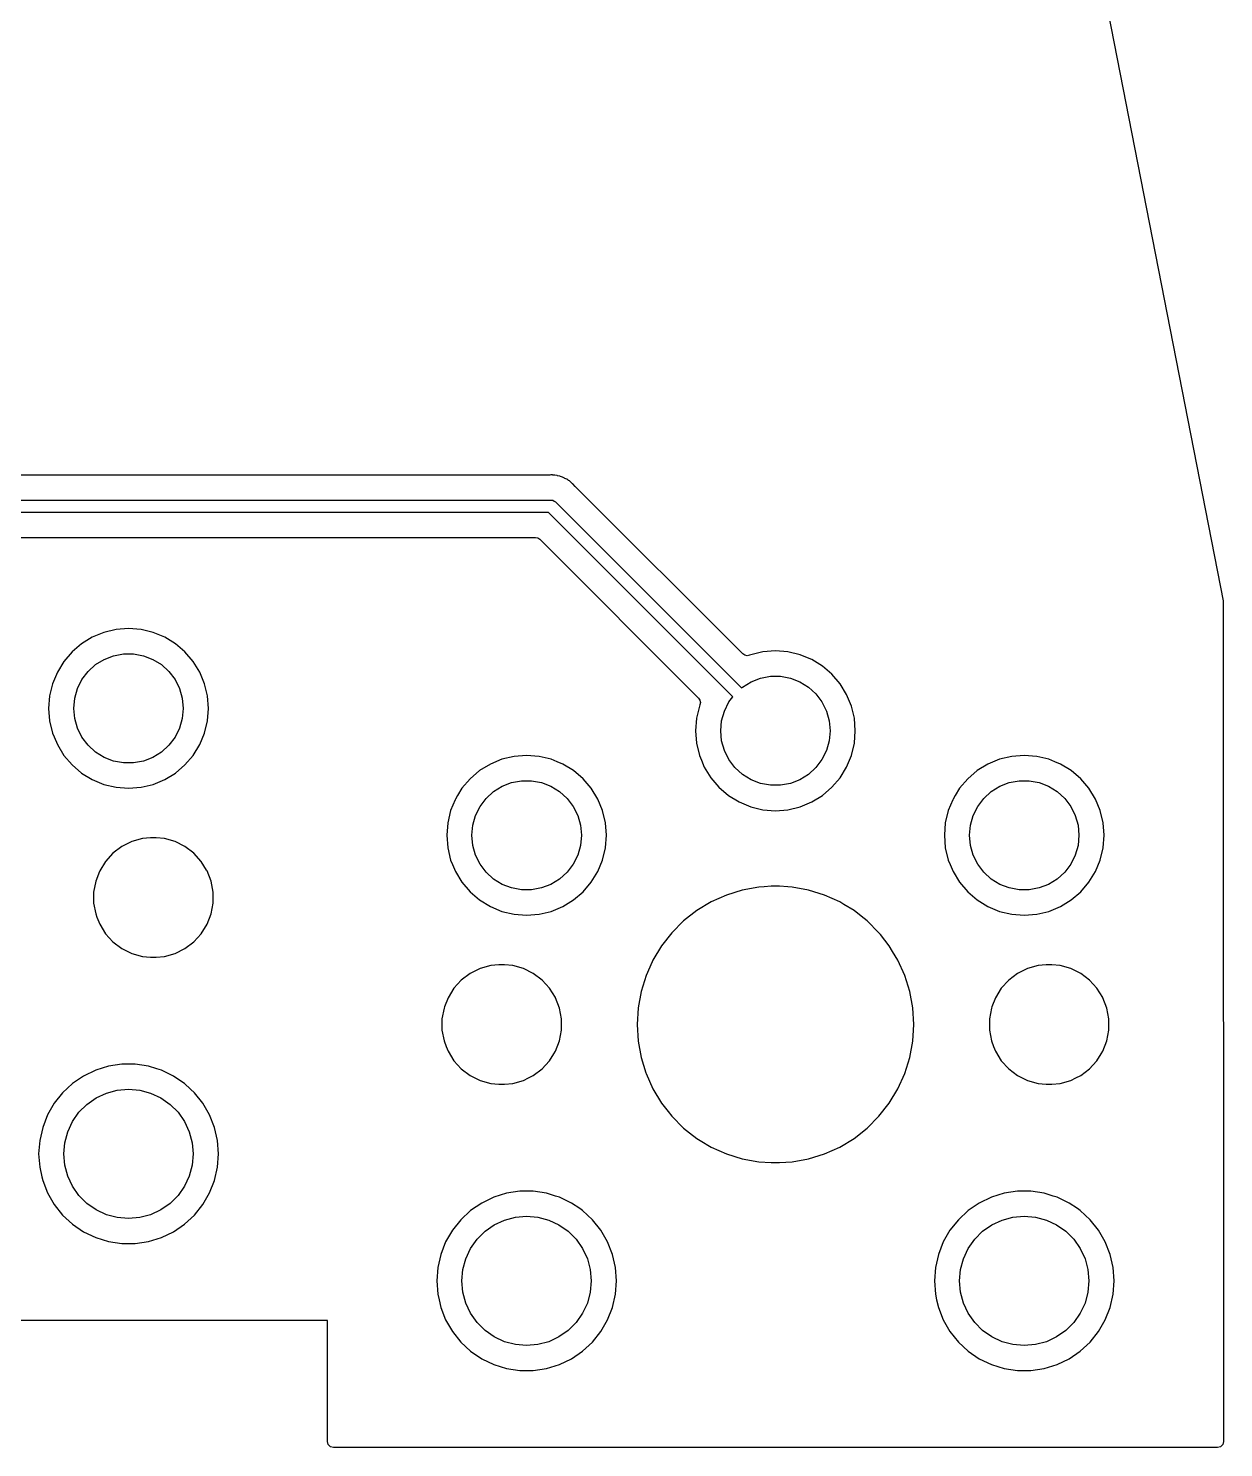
# Model space of a CAD drawing. Extents: x 79.4 to 173.9, y -124.3 to -35.
# Drawn here: x 149.88 to 173.9, y -124.26 to -95.75 of the extents above; entities that cross this region are included whole.
import ezdxf

# ---------------------------------------------------------------- set-up
doc = ezdxf.new("R2010")
doc.units = 0
doc.layers.add('BLACK', color=7, linetype='CONTINUOUS')

msp = doc.modelspace()

# ---------------------------------------------------------------- linework, layer by layer
at = {"layer": 'BLACK', "linetype": 'CONTINUOUS'}
for p, q in [((169.402, -84.3221), (173.887, -107.248)), ((160.347, -104.724), (145.271, -104.724)), ((160.358, -104.724), (160.347, -104.724)), ((160.376, -104.722), (160.358, -104.724)), ((160.402, -104.72), (160.376, -104.722)), ((160.41, -104.721), (160.402, -104.72)), ((160.402, -104.72), (160.402, -104.72)), ((160.422, -104.723), (160.41, -104.721)), ((160.441, -104.724), (160.422, -104.723)), ((160.461, -104.724), (160.441, -104.724)), ((160.503, -104.735), (160.461, -104.724)), ((160.515, -104.738), (160.503, -104.735)), ((160.558, -104.745), (160.515, -104.738)), ((160.576, -104.753), (160.558, -104.745)), ((160.595, -104.759), (160.576, -104.753)), ((160.614, -104.764), (160.595, -104.759)), ((160.652, -104.785), (160.614, -104.764)), ((160.663, -104.79), (160.652, -104.785)), ((160.703, -104.807), (160.663, -104.79)), ((160.719, -104.82), (160.703, -104.807)), ((160.735, -104.83), (160.719, -104.82)), ((160.753, -104.84), (160.735, -104.83)), ((160.784, -104.87), (160.753, -104.84)), ((160.793, -104.877), (160.784, -104.87)), ((160.796, -104.88), (160.793, -104.877)), ((160.816, -104.899), (160.796, -104.88)), ((160.819, -104.902), (160.816, -104.899)), ((160.87, -104.95), (160.819, -104.902)), ((160.883, -104.966), (160.87, -104.95)), ((164.234, -108.317), (160.883, -104.966)), ((145.2, -105.225), (160.382, -105.225)), ((160.33, -105.475), (145.325, -105.475)), ((164.034, -109.179), (160.33, -105.475)), ((160.382, -105.225), (160.404, -105.228)), ((160.404, -105.228), (160.409, -105.228)), ((160.409, -105.228), (160.411, -105.229)), ((160.411, -105.229), (160.417, -105.23)), ((160.417, -105.23), (160.443, -105.247)), ((160.443, -105.247), (160.47, -105.262)), ((160.47, -105.262), (164.209, -109)), ((148.126, -105.975), (160.072, -105.975)), ((160.072, -105.975), (160.119, -105.985)), ((160.119, -105.985), (160.159, -106.012)), ((160.159, -106.012), (163.349, -109.202)), ((173.887, -107.248), (173.89, -107.272)), ((173.89, -107.272), (173.899, -124.135)), ((151.163, -107.98), (150.948, -108.111)), ((151.396, -107.883), (151.163, -107.98)), ((151.641, -107.824), (151.396, -107.883)), ((151.892, -107.805), (151.641, -107.824)), ((152.143, -107.824), (151.892, -107.805)), ((152.388, -107.883), (152.143, -107.824)), ((152.491, -107.926), (152.388, -107.883)), ((152.621, -107.98), (152.491, -107.926)), ((152.836, -108.111), (152.621, -107.98)), ((150.757, -108.275), (150.593, -108.466)), ((150.948, -108.111), (150.757, -108.275)), ((151.591, -108.352), (151.791, -108.315)), ((151.791, -108.315), (151.993, -108.315)), ((151.993, -108.315), (152.193, -108.352)), ((153.027, -108.275), (152.836, -108.111)), ((153.191, -108.466), (153.027, -108.275)), ((164.274, -108.344), (164.234, -108.317)), ((164.641, -108.274), (164.396, -108.333)), ((164.892, -108.255), (164.641, -108.274)), ((165.143, -108.274), (164.892, -108.255)), ((165.388, -108.333), (165.143, -108.274)), ((150.593, -108.466), (150.462, -108.681)), ((151.079, -108.669), (151.229, -108.532)), ((151.229, -108.532), (151.402, -108.425)), ((151.402, -108.425), (151.591, -108.352)), ((152.193, -108.352), (152.382, -108.425)), ((152.382, -108.425), (152.555, -108.532)), ((152.555, -108.532), (152.705, -108.669)), ((153.322, -108.681), (153.191, -108.466)), ((164.322, -108.354), (164.274, -108.344)), ((164.369, -108.344), (164.322, -108.354)), ((164.396, -108.333), (164.369, -108.344)), ((165.469, -108.366), (165.388, -108.333)), ((165.621, -108.43), (165.469, -108.366)), ((165.836, -108.561), (165.621, -108.43)), ((166.027, -108.725), (165.836, -108.561)), ((150.462, -108.681), (150.365, -108.914)), ((150.866, -109.013), (150.957, -108.831)), ((150.957, -108.831), (151.079, -108.669)), ((152.705, -108.669), (152.827, -108.831)), ((152.827, -108.831), (152.918, -109.013)), ((153.419, -108.914), (153.322, -108.681)), ((164.229, -108.982), (164.402, -108.875)), ((164.402, -108.875), (164.591, -108.802)), ((164.591, -108.802), (164.791, -108.765)), ((164.791, -108.765), (164.993, -108.765)), ((164.993, -108.765), (165.193, -108.802)), ((165.193, -108.802), (165.382, -108.875)), ((165.382, -108.875), (165.555, -108.982)), ((166.191, -108.916), (166.027, -108.725)), ((150.306, -109.159), (150.287, -109.41)), ((150.365, -108.914), (150.306, -109.159)), ((150.811, -109.208), (150.866, -109.013)), ((152.918, -109.013), (152.973, -109.208)), ((153.478, -109.159), (153.419, -108.914)), ((153.497, -109.41), (153.478, -109.159)), ((163.957, -109.281), (164.034, -109.179)), ((164.209, -109), (164.229, -108.982)), ((165.555, -108.982), (165.705, -109.119)), ((165.705, -109.119), (165.827, -109.281)), ((166.322, -109.131), (166.191, -108.916)), ((166.419, -109.364), (166.322, -109.131)), ((150.287, -109.41), (150.306, -109.661)), ((150.792, -109.41), (150.811, -109.208)), ((150.811, -109.612), (150.792, -109.41)), ((152.973, -109.208), (152.992, -109.41)), ((152.992, -109.41), (152.973, -109.612)), ((153.478, -109.661), (153.497, -109.41)), ((163.365, -109.364), (163.306, -109.609)), ((163.349, -109.202), (163.376, -109.242)), ((163.376, -109.337), (163.365, -109.364)), ((163.376, -109.242), (163.386, -109.29)), ((163.386, -109.29), (163.376, -109.337)), ((163.811, -109.658), (163.866, -109.463)), ((163.866, -109.463), (163.957, -109.281)), ((165.827, -109.281), (165.918, -109.463)), ((165.918, -109.463), (165.973, -109.658)), ((166.478, -109.609), (166.419, -109.364)), ((150.306, -109.661), (150.365, -109.906)), ((150.866, -109.807), (150.811, -109.612)), ((152.973, -109.612), (152.918, -109.807)), ((153.419, -109.906), (153.478, -109.661)), ((163.306, -109.609), (163.287, -109.86)), ((163.792, -109.86), (163.811, -109.658)), ((165.973, -109.658), (165.992, -109.86)), ((166.497, -109.86), (166.478, -109.609)), ((150.365, -109.906), (150.398, -109.985)), ((150.398, -109.985), (150.462, -110.139)), ((150.957, -109.989), (150.866, -109.807)), ((151.079, -110.151), (150.957, -109.989)), ((152.827, -109.989), (152.705, -110.151)), ((152.918, -109.807), (152.827, -109.989)), ((153.322, -110.139), (153.419, -109.906)), ((163.287, -109.86), (163.306, -110.111)), ((163.811, -110.062), (163.792, -109.86)), ((165.992, -109.86), (165.973, -110.062)), ((166.478, -110.111), (166.497, -109.86)), ((150.462, -110.139), (150.593, -110.354)), ((151.229, -110.288), (151.079, -110.151)), ((151.402, -110.395), (151.229, -110.288)), ((152.555, -110.288), (152.382, -110.395)), ((152.705, -110.151), (152.555, -110.288)), ((153.191, -110.354), (153.322, -110.139)), ((163.306, -110.111), (163.365, -110.356)), ((163.866, -110.257), (163.811, -110.062)), ((163.957, -110.439), (163.866, -110.257)), ((165.918, -110.257), (165.827, -110.439)), ((165.973, -110.062), (165.918, -110.257)), ((166.419, -110.356), (166.478, -110.111)), ((150.593, -110.354), (150.757, -110.545)), ((150.757, -110.545), (150.948, -110.709)), ((151.591, -110.468), (151.402, -110.395)), ((151.791, -110.505), (151.591, -110.468)), ((151.993, -110.505), (151.791, -110.505)), ((152.193, -110.468), (151.993, -110.505)), ((152.382, -110.395), (152.193, -110.468)), ((152.836, -110.709), (153.027, -110.545)), ((153.027, -110.545), (153.191, -110.354)), ((159.163, -110.53), (158.948, -110.661)), ((159.396, -110.433), (159.163, -110.53)), ((159.641, -110.374), (159.396, -110.433)), ((159.892, -110.355), (159.641, -110.374)), ((160.143, -110.374), (159.892, -110.355)), ((160.388, -110.433), (160.143, -110.374)), ((160.504, -110.481), (160.388, -110.433)), ((160.621, -110.53), (160.504, -110.481)), ((160.836, -110.661), (160.621, -110.53)), ((163.365, -110.356), (163.404, -110.45)), ((163.404, -110.45), (163.462, -110.589)), ((163.462, -110.589), (163.593, -110.804)), ((164.079, -110.601), (163.957, -110.439)), ((164.229, -110.738), (164.079, -110.601)), ((165.705, -110.601), (165.555, -110.738)), ((165.827, -110.439), (165.705, -110.601)), ((166.191, -110.804), (166.322, -110.589)), ((166.322, -110.589), (166.419, -110.356)), ((169.163, -110.53), (168.948, -110.661)), ((169.396, -110.433), (169.163, -110.53)), ((169.641, -110.374), (169.396, -110.433)), ((169.892, -110.355), (169.641, -110.374)), ((170.143, -110.374), (169.892, -110.355)), ((170.388, -110.433), (170.143, -110.374)), ((170.504, -110.481), (170.388, -110.433)), ((170.621, -110.53), (170.504, -110.481)), ((170.836, -110.661), (170.621, -110.53)), ((150.948, -110.709), (151.163, -110.84)), ((151.163, -110.84), (151.396, -110.937)), ((152.388, -110.937), (152.621, -110.84)), ((152.621, -110.84), (152.836, -110.709)), ((158.757, -110.825), (158.593, -111.016)), ((158.948, -110.661), (158.757, -110.825)), ((159.591, -110.902), (159.791, -110.865)), ((159.791, -110.865), (159.993, -110.865)), ((159.993, -110.865), (160.193, -110.902)), ((161.027, -110.825), (160.836, -110.661)), ((161.191, -111.016), (161.027, -110.825)), ((163.593, -110.804), (163.757, -110.995)), ((164.402, -110.845), (164.229, -110.738)), ((164.591, -110.918), (164.402, -110.845)), ((165.382, -110.845), (165.193, -110.918)), ((165.555, -110.738), (165.382, -110.845)), ((166.027, -110.995), (166.191, -110.804)), ((168.757, -110.825), (168.593, -111.016)), ((168.948, -110.661), (168.757, -110.825)), ((169.591, -110.902), (169.791, -110.865)), ((169.791, -110.865), (169.993, -110.865)), ((169.993, -110.865), (170.193, -110.902)), ((171.027, -110.825), (170.836, -110.661)), ((171.191, -111.016), (171.027, -110.825)), ((151.396, -110.937), (151.641, -110.996)), ((151.641, -110.996), (151.892, -111.015)), ((151.892, -111.015), (152.143, -110.996)), ((152.143, -110.996), (152.388, -110.937)), ((158.505, -111.16), (158.462, -111.231)), ((158.593, -111.016), (158.505, -111.16)), ((159.079, -111.219), (159.229, -111.082)), ((159.229, -111.082), (159.402, -110.975)), ((159.402, -110.975), (159.591, -110.902)), ((160.193, -110.902), (160.382, -110.975)), ((160.382, -110.975), (160.555, -111.082)), ((160.555, -111.082), (160.705, -111.219)), ((161.322, -111.231), (161.191, -111.016)), ((163.757, -110.995), (163.948, -111.159)), ((163.948, -111.159), (164.163, -111.29)), ((164.791, -110.955), (164.591, -110.918)), ((164.993, -110.955), (164.791, -110.955)), ((165.193, -110.918), (164.993, -110.955)), ((165.621, -111.29), (165.836, -111.159)), ((165.836, -111.159), (166.027, -110.995)), ((168.505, -111.16), (168.462, -111.231)), ((168.593, -111.016), (168.505, -111.16)), ((169.079, -111.219), (169.229, -111.082)), ((169.229, -111.082), (169.402, -110.975)), ((169.402, -110.975), (169.591, -110.902)), ((170.193, -110.902), (170.382, -110.975)), ((170.382, -110.975), (170.555, -111.082)), ((170.555, -111.082), (170.705, -111.219)), ((171.322, -111.231), (171.191, -111.016)), ((158.365, -111.464), (158.306, -111.709)), ((158.454, -111.25), (158.365, -111.464)), ((158.462, -111.231), (158.454, -111.25)), ((158.866, -111.563), (158.957, -111.381)), ((158.957, -111.381), (159.079, -111.219)), ((160.705, -111.219), (160.827, -111.381)), ((160.827, -111.381), (160.918, -111.563)), ((161.419, -111.464), (161.322, -111.231)), ((161.478, -111.709), (161.419, -111.464)), ((164.163, -111.29), (164.396, -111.387)), ((164.396, -111.387), (164.641, -111.446)), ((164.641, -111.446), (164.892, -111.465)), ((164.892, -111.465), (165.143, -111.446)), ((165.143, -111.446), (165.388, -111.387)), ((165.388, -111.387), (165.621, -111.29)), ((168.365, -111.464), (168.306, -111.709)), ((168.454, -111.25), (168.365, -111.464)), ((168.462, -111.231), (168.454, -111.25)), ((168.866, -111.563), (168.957, -111.381)), ((168.957, -111.381), (169.079, -111.219)), ((170.705, -111.219), (170.827, -111.381)), ((170.827, -111.381), (170.918, -111.563)), ((171.419, -111.464), (171.322, -111.231)), ((171.478, -111.709), (171.419, -111.464)), ((158.306, -111.709), (158.287, -111.96)), ((158.811, -111.758), (158.866, -111.563)), ((160.918, -111.563), (160.973, -111.758)), ((161.497, -111.96), (161.478, -111.709)), ((168.306, -111.709), (168.287, -111.96)), ((168.811, -111.758), (168.866, -111.563)), ((170.918, -111.563), (170.973, -111.758)), ((171.497, -111.96), (171.478, -111.709)), ((152.17, -112.025), (151.956, -112.086)), ((152.336, -112.009), (152.17, -112.025)), ((152.448, -112.009), (152.336, -112.009)), ((152.336, -112.009), (152.336, -112.009)), ((152.614, -112.025), (152.448, -112.009)), ((152.448, -112.009), (152.448, -112.009)), ((152.828, -112.086), (152.614, -112.025)), ((158.287, -111.96), (158.306, -112.211)), ((158.792, -111.96), (158.811, -111.758)), ((158.811, -112.162), (158.792, -111.96)), ((160.973, -111.758), (160.992, -111.96)), ((160.992, -111.96), (160.973, -112.162)), ((161.478, -112.211), (161.497, -111.96)), ((161.497, -111.96), (161.497, -111.96)), ((168.287, -111.96), (168.306, -112.211)), ((168.792, -111.96), (168.811, -111.758)), ((168.811, -112.162), (168.792, -111.96)), ((170.973, -111.758), (170.992, -111.96)), ((170.992, -111.96), (170.973, -112.162)), ((171.478, -112.211), (171.497, -111.96)), ((151.58, -112.319), (151.43, -112.483)), ((151.757, -112.185), (151.58, -112.319)), ((151.956, -112.086), (151.757, -112.185)), ((153.027, -112.185), (152.828, -112.086)), ((153.204, -112.319), (153.027, -112.185)), ((153.354, -112.483), (153.204, -112.319)), ((158.306, -112.211), (158.365, -112.456)), ((158.866, -112.357), (158.811, -112.162)), ((160.973, -112.162), (160.918, -112.357)), ((161.419, -112.456), (161.478, -112.211)), ((168.306, -112.211), (168.365, -112.456)), ((168.866, -112.357), (168.811, -112.162)), ((170.973, -112.162), (170.918, -112.357)), ((171.419, -112.456), (171.478, -112.211)), ((151.43, -112.483), (151.313, -112.673)), ((153.462, -112.657), (153.354, -112.483)), ((158.365, -112.456), (158.402, -112.545)), ((158.402, -112.545), (158.462, -112.689)), ((158.957, -112.539), (158.866, -112.357)), ((159.079, -112.701), (158.957, -112.539)), ((160.827, -112.539), (160.705, -112.701)), ((160.918, -112.357), (160.827, -112.539)), ((161.322, -112.689), (161.419, -112.456)), ((168.365, -112.456), (168.402, -112.545)), ((168.402, -112.545), (168.462, -112.689)), ((168.957, -112.539), (168.866, -112.357)), ((169.079, -112.701), (168.957, -112.539)), ((170.827, -112.539), (170.705, -112.701)), ((170.918, -112.357), (170.827, -112.539)), ((171.322, -112.689), (171.419, -112.456)), ((151.232, -112.88), (151.191, -113.099)), ((151.306, -112.689), (151.232, -112.88)), ((151.313, -112.673), (151.306, -112.689)), ((153.471, -112.673), (153.462, -112.657)), ((153.552, -112.88), (153.471, -112.673)), ((153.593, -113.099), (153.552, -112.88)), ((158.462, -112.689), (158.593, -112.904)), ((159.229, -112.838), (159.079, -112.701)), ((159.402, -112.945), (159.229, -112.838)), ((160.555, -112.838), (160.382, -112.945)), ((160.705, -112.701), (160.555, -112.838)), ((161.191, -112.904), (161.322, -112.689)), ((168.462, -112.689), (168.593, -112.904)), ((169.229, -112.838), (169.079, -112.701)), ((169.402, -112.945), (169.229, -112.838)), ((170.555, -112.838), (170.382, -112.945)), ((170.705, -112.701), (170.555, -112.838)), ((171.191, -112.904), (171.322, -112.689)), ((151.191, -113.099), (151.191, -113.321)), ((153.593, -113.321), (153.593, -113.099)), ((158.593, -112.904), (158.757, -113.095)), ((158.757, -113.095), (158.948, -113.259)), ((159.591, -113.018), (159.402, -112.945)), ((159.791, -113.055), (159.591, -113.018)), ((159.993, -113.055), (159.791, -113.055)), ((160.193, -113.018), (159.993, -113.055)), ((160.382, -112.945), (160.193, -113.018)), ((160.836, -113.259), (161.027, -113.095)), ((161.027, -113.095), (161.191, -112.904)), ((163.906, -113.16), (163.6, -113.298)), ((164.227, -113.06), (163.906, -113.16)), ((164.557, -113), (164.227, -113.06)), ((164.665, -112.993), (164.557, -113)), ((164.808, -112.984), (164.665, -112.993)), ((164.976, -112.984), (164.808, -112.984)), ((165.143, -112.995), (164.976, -112.984)), ((165.227, -113), (165.143, -112.995)), ((165.557, -113.06), (165.227, -113)), ((165.878, -113.16), (165.557, -113.06)), ((166.184, -113.298), (165.878, -113.16)), ((165.878, -113.16), (165.878, -113.16)), ((165.878, -113.16), (165.878, -113.16)), ((168.593, -112.904), (168.757, -113.095)), ((168.757, -113.095), (168.948, -113.259)), ((169.591, -113.018), (169.402, -112.945)), ((169.791, -113.055), (169.591, -113.018)), ((169.993, -113.055), (169.791, -113.055)), ((170.193, -113.018), (169.993, -113.055)), ((170.382, -112.945), (170.193, -113.018)), ((170.836, -113.259), (171.027, -113.095)), ((171.027, -113.095), (171.191, -112.904)), ((151.191, -113.321), (151.232, -113.54)), ((153.552, -113.54), (153.593, -113.321)), ((158.948, -113.259), (159.163, -113.39)), ((159.163, -113.39), (159.396, -113.487)), ((160.388, -113.487), (160.621, -113.39)), ((160.621, -113.39), (160.836, -113.259)), ((163.6, -113.298), (163.312, -113.472)), ((166.266, -113.347), (166.184, -113.298)), ((166.472, -113.472), (166.266, -113.347)), ((168.948, -113.259), (169.163, -113.39)), ((169.163, -113.39), (169.396, -113.487)), ((170.388, -113.487), (170.621, -113.39)), ((170.621, -113.39), (170.836, -113.259)), ((151.232, -113.54), (151.257, -113.602)), ((151.257, -113.602), (151.313, -113.747)), ((153.471, -113.747), (153.552, -113.54)), ((159.396, -113.487), (159.641, -113.546)), ((159.641, -113.546), (159.892, -113.565)), ((159.892, -113.565), (160.143, -113.546)), ((160.143, -113.546), (160.388, -113.487)), ((163.048, -113.679), (162.811, -113.916)), ((163.312, -113.472), (163.048, -113.679)), ((166.618, -113.587), (166.472, -113.472)), ((166.736, -113.679), (166.618, -113.587)), ((166.973, -113.916), (166.736, -113.679)), ((169.396, -113.487), (169.641, -113.546)), ((169.641, -113.546), (169.892, -113.565)), ((169.892, -113.565), (170.143, -113.546)), ((170.143, -113.546), (170.388, -113.487)), ((151.313, -113.747), (151.43, -113.937)), ((151.43, -113.937), (151.58, -114.101)), ((153.204, -114.101), (153.354, -113.937)), ((153.354, -113.937), (153.471, -113.747)), ((162.811, -113.916), (162.604, -114.18)), ((167.003, -113.954), (166.973, -113.916)), ((167.18, -114.18), (167.003, -113.954)), ((151.58, -114.101), (151.757, -114.235)), ((151.757, -114.235), (151.956, -114.334)), ((152.829, -114.333), (153.027, -114.235)), ((153.027, -114.235), (153.204, -114.101)), ((162.604, -114.18), (162.43, -114.468)), ((167.248, -114.292), (167.18, -114.18)), ((167.354, -114.468), (167.248, -114.292)), ((151.956, -114.334), (152.17, -114.395)), ((152.17, -114.395), (152.336, -114.41)), ((152.336, -114.41), (152.336, -114.41)), ((152.336, -114.41), (152.448, -114.41)), ((152.448, -114.41), (152.614, -114.395)), ((152.448, -114.41), (152.448, -114.41)), ((152.614, -114.395), (152.828, -114.334)), ((152.828, -114.334), (152.829, -114.333)), ((159.17, -114.575), (158.956, -114.636)), ((159.336, -114.559), (159.17, -114.575)), ((159.448, -114.559), (159.336, -114.559)), ((159.336, -114.559), (159.336, -114.559)), ((159.614, -114.575), (159.448, -114.559)), ((159.448, -114.559), (159.448, -114.559)), ((159.828, -114.636), (159.614, -114.575)), ((162.414, -114.502), (162.292, -114.774)), ((162.43, -114.468), (162.414, -114.502)), ((162.43, -114.468), (162.43, -114.468)), ((167.492, -114.774), (167.354, -114.468)), ((170.17, -114.575), (169.956, -114.636)), ((170.336, -114.559), (170.17, -114.575)), ((170.448, -114.559), (170.336, -114.559)), ((170.336, -114.559), (170.336, -114.559)), ((170.614, -114.575), (170.448, -114.559)), ((170.448, -114.559), (170.448, -114.559)), ((170.828, -114.636), (170.614, -114.575)), ((158.58, -114.869), (158.43, -115.033)), ((158.757, -114.735), (158.58, -114.869)), ((158.956, -114.636), (158.757, -114.735)), ((160.027, -114.735), (159.828, -114.636)), ((160.204, -114.869), (160.027, -114.735)), ((160.354, -115.033), (160.204, -114.869)), ((162.292, -114.774), (162.192, -115.095)), ((167.592, -115.095), (167.492, -114.774)), ((169.58, -114.869), (169.43, -115.033)), ((169.757, -114.735), (169.58, -114.869)), ((169.956, -114.636), (169.757, -114.735)), ((171.027, -114.735), (170.828, -114.636)), ((171.204, -114.869), (171.027, -114.735)), ((171.354, -115.033), (171.204, -114.869)), ((158.43, -115.033), (158.313, -115.223)), ((160.47, -115.22), (160.354, -115.033)), ((162.192, -115.095), (162.132, -115.425)), ((167.652, -115.425), (167.592, -115.095)), ((169.43, -115.033), (169.313, -115.223)), ((171.47, -115.22), (171.354, -115.033)), ((158.232, -115.43), (158.191, -115.649)), ((158.243, -115.404), (158.232, -115.43)), ((158.313, -115.223), (158.243, -115.404)), ((160.471, -115.223), (160.47, -115.22)), ((160.552, -115.43), (160.471, -115.223)), ((160.593, -115.649), (160.552, -115.43)), ((162.132, -115.425), (162.111, -115.76)), ((167.673, -115.76), (167.652, -115.425)), ((169.232, -115.43), (169.191, -115.649)), ((169.243, -115.404), (169.232, -115.43)), ((169.313, -115.223), (169.243, -115.404)), ((171.471, -115.223), (171.47, -115.22)), ((171.552, -115.43), (171.471, -115.223)), ((171.593, -115.649), (171.552, -115.43)), ((158.191, -115.649), (158.191, -115.871)), ((160.593, -115.76), (160.593, -115.649)), ((169.191, -115.649), (169.191, -115.871)), ((171.593, -115.871), (171.593, -115.649)), ((158.191, -115.871), (158.232, -116.09)), ((160.552, -116.09), (160.593, -115.871)), ((160.593, -115.871), (160.593, -115.76)), ((162.111, -115.76), (162.132, -116.095)), ((167.652, -116.095), (167.666, -115.871)), ((167.666, -115.871), (167.673, -115.76)), ((169.191, -115.871), (169.232, -116.09)), ((171.552, -116.09), (171.593, -115.871)), ((158.232, -116.09), (158.275, -116.2)), ((158.275, -116.2), (158.313, -116.297)), ((158.313, -116.297), (158.43, -116.487)), ((160.439, -116.349), (160.471, -116.297)), ((160.471, -116.297), (160.552, -116.09)), ((162.132, -116.095), (162.192, -116.425)), ((167.592, -116.425), (167.652, -116.095)), ((169.232, -116.09), (169.275, -116.2)), ((169.275, -116.2), (169.313, -116.297)), ((169.313, -116.297), (169.43, -116.487)), ((171.439, -116.349), (171.471, -116.297)), ((171.471, -116.297), (171.552, -116.09)), ((151.757, -116.559), (151.49, -116.6)), ((152.027, -116.559), (151.757, -116.559)), ((152.294, -116.6), (152.027, -116.559)), ((158.43, -116.487), (158.58, -116.651)), ((160.204, -116.651), (160.269, -116.58)), ((160.269, -116.58), (160.354, -116.487)), ((160.354, -116.487), (160.439, -116.349)), ((162.192, -116.425), (162.286, -116.728)), ((167.492, -116.746), (167.592, -116.425)), ((169.43, -116.487), (169.58, -116.651)), ((171.204, -116.651), (171.269, -116.58)), ((171.269, -116.58), (171.354, -116.487)), ((171.354, -116.487), (171.439, -116.349)), ((150.989, -116.796), (150.766, -116.948)), ((151.232, -116.679), (150.989, -116.796)), ((151.49, -116.6), (151.232, -116.679)), ((152.46, -116.651), (152.294, -116.6)), ((152.552, -116.679), (152.46, -116.651)), ((152.795, -116.796), (152.552, -116.679)), ((152.924, -116.884), (152.795, -116.796)), ((158.58, -116.651), (158.757, -116.785)), ((158.757, -116.785), (158.956, -116.884)), ((159.828, -116.884), (159.929, -116.834)), ((159.929, -116.834), (160.027, -116.785)), ((160.027, -116.785), (160.204, -116.651)), ((162.286, -116.728), (162.292, -116.746)), ((162.292, -116.746), (162.43, -117.052)), ((167.354, -117.052), (167.492, -116.746)), ((169.58, -116.651), (169.757, -116.785)), ((169.757, -116.785), (169.956, -116.884)), ((170.828, -116.884), (170.929, -116.834)), ((170.929, -116.834), (171.027, -116.785)), ((171.027, -116.785), (171.204, -116.651)), ((150.568, -117.132), (150.4, -117.343)), ((150.766, -116.948), (150.568, -117.132)), ((151.242, -117.234), (151.447, -117.138)), ((151.447, -117.138), (151.666, -117.08)), ((151.666, -117.08), (151.892, -117.06)), ((151.892, -117.06), (152.118, -117.08)), ((152.118, -117.08), (152.337, -117.138)), ((152.337, -117.138), (152.542, -117.234)), ((153.018, -116.948), (152.924, -116.884)), ((153.14, -117.061), (153.018, -116.948)), ((153.216, -117.132), (153.14, -117.061)), ((153.384, -117.343), (153.216, -117.132)), ((158.956, -116.884), (159.17, -116.945)), ((159.17, -116.945), (159.336, -116.96)), ((159.336, -116.96), (159.336, -116.96)), ((159.336, -116.96), (159.448, -116.96)), ((159.448, -116.96), (159.614, -116.945)), ((159.448, -116.96), (159.448, -116.96)), ((159.614, -116.945), (159.828, -116.884)), ((162.43, -117.052), (162.43, -117.052)), ((162.43, -117.052), (162.604, -117.34)), ((167.18, -117.34), (167.354, -117.052)), ((169.956, -116.884), (170.17, -116.945)), ((170.17, -116.945), (170.336, -116.96)), ((170.336, -116.96), (170.336, -116.96)), ((170.336, -116.96), (170.448, -116.96)), ((170.448, -116.96), (170.614, -116.945)), ((170.448, -116.96), (170.448, -116.96)), ((170.614, -116.945), (170.828, -116.884)), ((150.4, -117.343), (150.265, -117.577)), ((150.896, -117.524), (151.056, -117.364)), ((151.056, -117.364), (151.242, -117.234)), ((152.542, -117.234), (152.728, -117.364)), ((152.728, -117.364), (152.888, -117.524)), ((153.519, -117.577), (153.384, -117.343)), ((162.604, -117.34), (162.737, -117.51)), ((166.973, -117.604), (167.18, -117.34)), ((150.265, -117.577), (150.167, -117.828)), ((150.67, -117.915), (150.766, -117.71)), ((150.766, -117.71), (150.896, -117.524)), ((152.888, -117.524), (153.018, -117.71)), ((153.018, -117.71), (153.114, -117.915)), ((153.617, -117.828), (153.519, -117.577)), ((162.737, -117.51), (162.811, -117.604)), ((162.811, -117.604), (163.048, -117.841)), ((166.736, -117.841), (166.973, -117.604)), ((150.167, -117.828), (150.107, -118.091)), ((150.612, -118.134), (150.67, -117.915)), ((153.114, -117.915), (153.172, -118.134)), ((153.677, -118.091), (153.617, -117.828)), ((163.048, -117.841), (163.168, -117.935)), ((163.168, -117.935), (163.312, -118.048)), ((166.472, -118.048), (166.736, -117.841)), ((150.107, -118.091), (150.086, -118.36)), ((150.592, -118.36), (150.612, -118.134)), ((153.172, -118.134), (153.192, -118.36)), ((153.698, -118.36), (153.677, -118.091)), ((163.312, -118.048), (163.383, -118.091)), ((163.383, -118.091), (163.6, -118.222)), ((163.6, -118.222), (163.906, -118.36)), ((165.878, -118.36), (166.184, -118.222)), ((166.184, -118.222), (166.472, -118.048)), ((150.086, -118.36), (150.107, -118.629)), ((150.612, -118.586), (150.592, -118.36)), ((150.67, -118.805), (150.612, -118.586)), ((153.172, -118.586), (153.114, -118.805)), ((153.192, -118.36), (153.172, -118.586)), ((153.677, -118.629), (153.698, -118.36)), ((163.906, -118.36), (164.227, -118.46)), ((164.227, -118.46), (164.557, -118.52)), ((164.557, -118.52), (164.808, -118.535)), ((164.808, -118.535), (164.976, -118.535)), ((164.976, -118.535), (165.227, -118.52)), ((164.976, -118.535), (164.976, -118.535)), ((165.227, -118.52), (165.557, -118.46)), ((165.557, -118.46), (165.878, -118.36)), ((150.107, -118.629), (150.15, -118.818)), ((150.15, -118.818), (150.167, -118.892)), ((150.766, -119.01), (150.67, -118.805)), ((153.114, -118.805), (153.018, -119.01)), ((153.617, -118.892), (153.677, -118.629)), ((150.167, -118.892), (150.265, -119.143)), ((150.265, -119.143), (150.4, -119.377)), ((150.896, -119.196), (150.766, -119.01)), ((153.018, -119.01), (152.888, -119.196)), ((153.384, -119.377), (153.519, -119.143)), ((153.519, -119.143), (153.617, -118.892)), ((159.49, -119.15), (159.232, -119.229)), ((159.757, -119.109), (159.49, -119.15)), ((160.027, -119.109), (159.757, -119.109)), ((160.294, -119.15), (160.027, -119.109)), ((160.472, -119.205), (160.294, -119.15)), ((169.49, -119.15), (169.232, -119.229)), ((169.757, -119.109), (169.49, -119.15)), ((170.027, -119.109), (169.757, -119.109)), ((170.294, -119.15), (170.027, -119.109)), ((170.472, -119.205), (170.294, -119.15)), ((150.4, -119.377), (150.568, -119.588)), ((151.056, -119.356), (150.896, -119.196)), ((151.242, -119.486), (151.056, -119.356)), ((152.728, -119.356), (152.542, -119.486)), ((152.888, -119.196), (152.728, -119.356)), ((153.216, -119.588), (153.384, -119.377)), ((158.989, -119.346), (158.766, -119.498)), ((159.232, -119.229), (158.989, -119.346)), ((160.552, -119.229), (160.472, -119.205)), ((160.795, -119.346), (160.552, -119.229)), ((160.96, -119.459), (160.795, -119.346)), ((168.989, -119.346), (168.766, -119.498)), ((169.232, -119.229), (168.989, -119.346)), ((170.552, -119.229), (170.472, -119.205)), ((170.795, -119.346), (170.552, -119.229)), ((170.96, -119.459), (170.795, -119.346)), ((150.568, -119.588), (150.766, -119.772)), ((151.447, -119.582), (151.242, -119.486)), ((151.666, -119.64), (151.447, -119.582)), ((151.892, -119.66), (151.666, -119.64)), ((152.118, -119.64), (151.892, -119.66)), ((152.337, -119.582), (152.118, -119.64)), ((152.542, -119.486), (152.337, -119.582)), ((153.018, -119.772), (153.216, -119.588)), ((158.568, -119.682), (158.4, -119.893)), ((158.766, -119.498), (158.568, -119.682)), ((159.242, -119.784), (159.447, -119.688)), ((159.447, -119.688), (159.666, -119.63)), ((159.666, -119.63), (159.892, -119.61)), ((159.892, -119.61), (160.118, -119.63)), ((160.118, -119.63), (160.337, -119.688)), ((160.337, -119.688), (160.542, -119.784)), ((161.018, -119.498), (160.96, -119.459)), ((161.216, -119.682), (161.018, -119.498)), ((161.384, -119.893), (161.216, -119.682)), ((161.216, -119.682), (161.216, -119.682)), ((168.568, -119.682), (168.4, -119.893)), ((168.766, -119.498), (168.568, -119.682)), ((169.242, -119.784), (169.447, -119.688)), ((169.447, -119.688), (169.666, -119.63)), ((169.666, -119.63), (169.892, -119.61)), ((169.892, -119.61), (170.118, -119.63)), ((170.118, -119.63), (170.337, -119.688)), ((170.337, -119.688), (170.542, -119.784)), ((171.018, -119.498), (170.96, -119.459)), ((171.216, -119.682), (171.018, -119.498)), ((171.384, -119.893), (171.216, -119.682)), ((171.216, -119.682), (171.216, -119.682)), ((150.766, -119.772), (150.989, -119.924)), ((150.989, -119.924), (151.232, -120.041)), ((152.552, -120.041), (152.795, -119.924)), ((152.795, -119.924), (153.018, -119.772)), ((158.4, -119.893), (158.265, -120.127)), ((158.896, -120.074), (159.056, -119.914)), ((159.056, -119.914), (159.242, -119.784)), ((160.542, -119.784), (160.728, -119.914)), ((160.728, -119.914), (160.888, -120.074)), ((161.519, -120.127), (161.384, -119.893)), ((168.4, -119.893), (168.265, -120.127)), ((168.896, -120.074), (169.056, -119.914)), ((169.056, -119.914), (169.242, -119.784)), ((170.542, -119.784), (170.728, -119.914)), ((170.728, -119.914), (170.888, -120.074)), ((171.519, -120.127), (171.384, -119.893)), ((151.232, -120.041), (151.49, -120.12)), ((151.49, -120.12), (151.757, -120.16)), ((151.757, -120.16), (152.027, -120.16)), ((152.027, -120.16), (152.294, -120.12)), ((152.294, -120.12), (152.552, -120.041)), ((158.265, -120.127), (158.167, -120.378)), ((158.67, -120.465), (158.766, -120.26)), ((158.766, -120.26), (158.896, -120.074)), ((160.888, -120.074), (161.018, -120.26)), ((161.018, -120.26), (161.114, -120.465)), ((161.617, -120.378), (161.519, -120.127)), ((168.265, -120.127), (168.167, -120.378)), ((168.67, -120.465), (168.766, -120.26)), ((168.766, -120.26), (168.896, -120.074)), ((170.888, -120.074), (171.018, -120.26)), ((171.018, -120.26), (171.114, -120.465)), ((171.617, -120.378), (171.519, -120.127)), ((158.167, -120.378), (158.107, -120.641)), ((158.612, -120.684), (158.67, -120.465)), ((161.114, -120.465), (161.172, -120.684)), ((161.677, -120.641), (161.617, -120.378)), ((168.167, -120.378), (168.107, -120.641)), ((168.612, -120.684), (168.67, -120.465)), ((171.114, -120.465), (171.172, -120.684)), ((171.677, -120.641), (171.617, -120.378)), ((158.107, -120.641), (158.086, -120.91)), ((158.592, -120.91), (158.612, -120.684)), ((161.172, -120.684), (161.192, -120.91)), ((161.698, -120.91), (161.677, -120.641)), ((168.107, -120.641), (168.086, -120.91)), ((168.592, -120.91), (168.612, -120.684)), ((171.172, -120.684), (171.192, -120.91)), ((171.698, -120.91), (171.677, -120.641)), ((158.086, -120.91), (158.107, -121.179)), ((158.612, -121.136), (158.592, -120.91)), ((158.67, -121.355), (158.612, -121.136)), ((161.172, -121.136), (161.114, -121.355)), ((161.192, -120.91), (161.172, -121.136)), ((161.677, -121.179), (161.698, -120.91)), ((161.698, -120.91), (161.698, -120.91)), ((168.086, -120.91), (168.107, -121.179)), ((168.612, -121.136), (168.592, -120.91)), ((168.67, -121.355), (168.612, -121.136)), ((171.172, -121.136), (171.114, -121.355)), ((171.192, -120.91), (171.172, -121.136)), ((171.677, -121.179), (171.698, -120.91)), ((158.107, -121.179), (158.132, -121.29)), ((158.132, -121.29), (158.167, -121.442)), ((158.167, -121.442), (158.265, -121.693)), ((158.766, -121.56), (158.67, -121.355)), ((161.114, -121.355), (161.018, -121.56)), ((161.519, -121.693), (161.617, -121.442)), ((161.617, -121.442), (161.677, -121.179)), ((168.107, -121.179), (168.132, -121.29)), ((168.132, -121.29), (168.167, -121.442)), ((168.167, -121.442), (168.265, -121.693)), ((168.766, -121.56), (168.67, -121.355)), ((171.114, -121.355), (171.018, -121.56)), ((171.519, -121.693), (171.617, -121.442)), ((171.617, -121.442), (171.677, -121.179)), ((155.865, -121.709), (137.89, -121.709)), ((155.89, -121.709), (155.865, -121.709)), ((155.865, -121.709), (155.865, -121.709)), ((155.89, -121.71), (155.89, -121.709)), ((155.891, -121.71), (155.89, -121.71)), ((155.89, -121.71), (155.89, -121.71)), ((155.89, -121.71), (155.89, -121.71)), ((155.89, -121.71), (155.89, -121.71)), ((155.891, -121.735), (155.891, -121.71)), ((155.891, -121.71), (155.891, -121.71)), ((158.265, -121.693), (158.4, -121.927)), ((158.896, -121.746), (158.766, -121.56)), ((161.018, -121.56), (160.888, -121.746)), ((161.384, -121.927), (161.519, -121.693)), ((168.265, -121.693), (168.4, -121.927)), ((168.896, -121.746), (168.766, -121.56)), ((171.018, -121.56), (170.888, -121.746)), ((171.384, -121.927), (171.519, -121.693)), ((155.891, -124.135), (155.891, -121.735)), ((155.891, -121.735), (155.891, -121.735)), ((155.891, -121.735), (155.891, -121.735)), ((158.4, -121.927), (158.568, -122.138)), ((159.056, -121.906), (158.896, -121.746)), ((159.242, -122.036), (159.056, -121.906)), ((160.728, -121.906), (160.542, -122.036)), ((160.888, -121.746), (160.728, -121.906)), ((161.216, -122.138), (161.384, -121.927)), ((168.4, -121.927), (168.568, -122.138)), ((169.056, -121.906), (168.896, -121.746)), ((169.242, -122.036), (169.056, -121.906)), ((170.728, -121.906), (170.542, -122.036)), ((170.888, -121.746), (170.728, -121.906)), ((171.216, -122.138), (171.384, -121.927)), ((158.568, -122.138), (158.766, -122.322)), ((159.447, -122.132), (159.242, -122.036)), ((159.666, -122.19), (159.447, -122.132)), ((159.892, -122.21), (159.666, -122.19)), ((160.118, -122.19), (159.892, -122.21)), ((160.337, -122.132), (160.118, -122.19)), ((160.542, -122.036), (160.337, -122.132)), ((161.018, -122.322), (161.216, -122.138)), ((168.568, -122.138), (168.766, -122.322)), ((169.447, -122.132), (169.242, -122.036)), ((169.666, -122.19), (169.447, -122.132)), ((169.892, -122.21), (169.666, -122.19)), ((170.118, -122.19), (169.892, -122.21)), ((170.337, -122.132), (170.118, -122.19)), ((170.542, -122.036), (170.337, -122.132)), ((171.018, -122.322), (171.216, -122.138)), ((158.766, -122.322), (158.989, -122.474)), ((158.989, -122.474), (159.232, -122.591)), ((160.552, -122.591), (160.795, -122.474)), ((160.795, -122.474), (161.018, -122.322)), ((168.766, -122.322), (168.989, -122.474)), ((168.989, -122.474), (169.232, -122.591)), ((170.552, -122.591), (170.795, -122.474)), ((170.795, -122.474), (171.018, -122.322)), ((159.232, -122.591), (159.49, -122.67)), ((159.49, -122.67), (159.757, -122.71)), ((159.757, -122.71), (160.027, -122.71)), ((160.027, -122.71), (160.294, -122.67)), ((160.294, -122.67), (160.552, -122.591)), ((169.232, -122.591), (169.49, -122.67)), ((169.49, -122.67), (169.757, -122.71)), ((169.757, -122.71), (170.027, -122.71)), ((170.027, -122.71), (170.294, -122.67)), ((170.294, -122.67), (170.552, -122.591)), ((155.907, -124.197), (155.891, -124.135)), ((155.952, -124.243), (155.907, -124.197)), ((156.014, -124.259), (155.952, -124.243)), ((173.775, -124.259), (156.014, -124.259)), ((173.837, -124.243), (173.775, -124.259)), ((173.883, -124.197), (173.837, -124.243)), ((173.899, -124.135), (173.883, -124.197))]:
    msp.add_line(p, q, dxfattribs=at)

doc.saveas('drawing.dxf')
